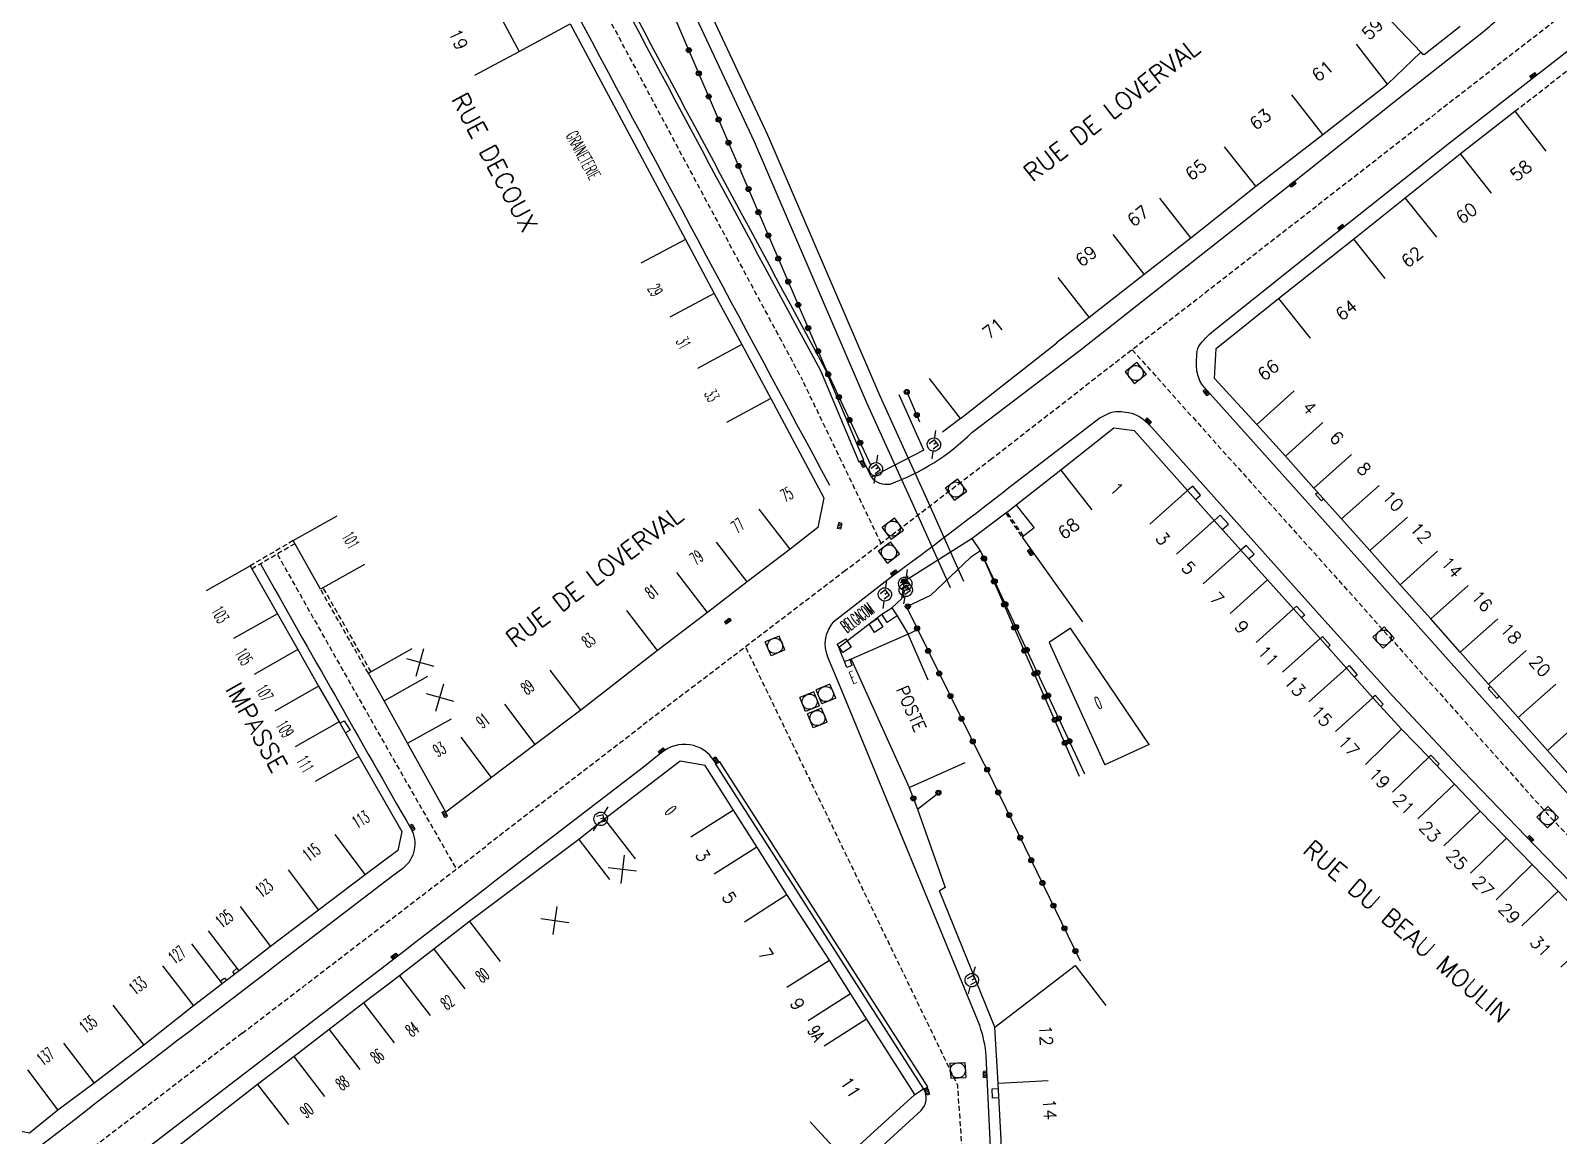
# Model space of a CAD drawing. Header units: millimetres. Extents: x 160000 to 161000, y 121000 to 122000.
# Drawn here: x 160334.5 to 160486.1, y 121183.2 to 121292.8 of the extents above; entities that cross this region are included whole.
import ezdxf
from ezdxf.enums import TextEntityAlignment as Align

# ---------------------------------------------------------------- set-up
doc = ezdxf.new("R2010")
doc.units = ezdxf.units.MM
doc.linetypes.add('DASHED', pattern=[0.75, 0.5, -0.25])
doc.layers.get('0').update_dxf_attribs({"linetype": 'CONTINUOUS'})
for name, color, linetype in [('W0001', 6, 'DASHED'), ('W0008', 7, 'CONTINUOUS'), ('W0100', 7, 'CONTINUOUS'), ('W0112', 1, 'DASHED'), ('W0322', 7, 'CONTINUOUS'), ('W0334', 7, 'CONTINUOUS'), ('W0400', 7, 'CONTINUOUS'), ('W0420', 7, 'CONTINUOUS'), ('W0471', 7, 'CONTINUOUS'), ('W0700', 7, 'CONTINUOUS'), ('W0984', 7, 'CONTINUOUS'), ('W0989', 7, 'CONTINUOUS'), ('W0991', 7, 'CONTINUOUS'), ('W1102', 7, 'CONTINUOUS')]:
    doc.layers.add(name, color=color, linetype=linetype)
doc.styles.get("Standard").update_dxf_attribs({"font": 'romans.shx', "width": 0.85})

# ---------------------------------------------------------------- blocks, each defined once
blk = doc.blocks.new('t991o')
at = {"color": 0, "linetype": 'Continuous'}
for p, q in [((-1, 1), (1, -1)), ((-1, -1), (1, 1))]:
    blk.add_line(p, q, dxfattribs=at)
blk = doc.blocks.new('t322o')
at = {"color": 0, "linetype": 'Continuous'}
for radius in [0.25, 0.15]:
    blk.add_circle((0, 0), radius, dxfattribs=at)
blk = doc.blocks.new('T400')
for p, q in [((-0.15, 0.3), (0.15, 0.3)), ((-0.15, -0.25), (-0.15, 0.3)), ((-0.15, 0.15), (0.15, 0.15)), ((-0.15, 0), (0.15, 0)), ((0.15, 0.3), (0.15, -0.25)), ((-0.15, -0.15), (0.15, -0.15)), ((-0.15, -0.25), (-0.15, -0.3)), ((-0.15, -0.3), (0.15, -0.3)), ((0.15, -0.3), (0.15, -0.25))]:
    blk.add_line(p, q)
blk = doc.blocks.new('T471')
for p, q in [((-0.333334, 0.333334), (-0.333334, -0.333334)), ((-0.333334, 0.333334), (0.333334, 0.333334)), ((-0.333334, 0), (0, 0)), ((0.500001, 0.500001), (1.000002, 1.000002)), ((-0.500001, -0.500001), (-1.000002, -1.000002)), ((-0.333334, -0.333334), (0.333334, -0.333334))]:
    blk.add_line(p, q)
blk.add_ellipse((0, 0), major_axis=(0.471405, 0.471405), ratio=1, start_param=5.4977871438, end_param=11.780972451)
blk = doc.blocks.new('T420')
for p, q in [((0.75, 0.75), (-0.75, 0.75)), ((-0.75, 0.75), (-0.75, -0.75)), ((0.75, 0.75), (0.75, -0.75)), ((0.75, -0.75), (-0.75, -0.75))]:
    blk.add_line(p, q)
blk.add_ellipse((0, 0), major_axis=(-0.53, 0.53), ratio=1, start_param=3.926991, end_param=10.210176)
blk = doc.blocks.new('t112o')
at = {"color": 0, "linetype": 'Continuous'}
for p, q in [((-0.5, 0.5), (0.5, 0.5)), ((-0.5, -0.5), (-0.5, 0.5)), ((0.5, 0.5), (0.5, -0.5)), ((0.5, -0.5), (-0.5, -0.5))]:
    blk.add_line(p, q, dxfattribs=at)

msp = doc.modelspace()

# ---------------------------------------------------------------- linework, layer by layer
at = {"layer": 'W0001'}
msp.add_line((160502.3, 121306.7), (160429.86, 121250.35), dxfattribs=at)
for points in [[(160418.87, 121241.94), (160411.06, 121258.15, -0.000901), (160390, 121297.48), (160370.99, 121331.37)], [(160429.86, 121250.35), (160415.34, 121239.26, 0.00239), (160379.6, 121211.87, -0.000744), (160355.46, 121193.36, 0.000099), (160325.59, 121170.45, -0.000228), (160264.86, 121123.92), (160224.86, 121092.82), (160196.57, 121070.81, 0.003875), (160168.3, 121048.62, 0.000766), (160138.37, 121024.88, -0.000174), (160106.4, 121000, -0.000572)], [(160358.96, 121240.87, 0.002505), (160376.71, 121209.65, -0.376341)]]:
    msp.add_lwpolyline(points, format="xyb", dxfattribs=at)
at = {"layer": 'W0001', "flags": 128}
for points in [[(160443.77, 121261.17), (160464.8, 121237.69), (160474.97, 121226.32), (160484.96, 121215.12), (160487.13, 121212.84), (160501.08, 121198.28), (160505.15, 121194.08, 0.033485), (160513.23, 121186, 0.000445), (160519.44, 121180.58), (160529.63, 121171.71), (160541.06, 121161.91), (160556.38, 121148.7), (160572.85, 121134.42), (160586.83, 121122.35), (160597.64, 121111.26), (160600.4, 121107.48, -0.085968), (160602.85, 121102.52, -0.007452), (160605.06, 121094.56, -0.093795), (160605.36, 121090.3), (160604.85, 121083.12), (160604.06, 121071.01), (160603.66, 121059), (160603.83, 121047.34), (160604.88, 121035.12), (160606.42, 121021.66), (160608.23, 121006.75, 0.050021), (160609.74, 121000, 0.145849)], [(160407.58, 121000), (160417.48, 121015.33), (160433.07, 121039.65, 0.116001), (160434.2, 121047.52), (160431.3, 121098.44), (160430.38, 121114.3), (160427.99, 121166.43), (160426.46, 121188.19), (160405.41, 121231.7)]]:
    msp.add_lwpolyline(points, format="xyb", dxfattribs=at)
at = {"layer": 'W0008', "flags": 128}
for points in [[(160427.86, 121252.96), (160438.61, 121261.12), (160459.21, 121277.35), (160470.09, 121286.02), (160478.62, 121292.75, 0.027013), (160480.15, 121294.1, 0.035425), (160481.16, 121295.24, 0.101339), (160481.77, 121296.51, 0.054421), (160481.96, 121297.81, 0.094366), (160481.67, 121299.62, 0.060117), (160480.83, 121301.29), (160474.07, 121311.87), (160458.44, 121336.14), (160446.77, 121354.23), (160434.14, 121373.84), (160434.37, 121374.11), (160433.4, 121375.54, 0.240238), (160431.88, 121376.38, 0.157564), (160428.76, 121375.47), (160412.98, 121366.1)], [(160555.76, 121189.66), (160535.81, 121171.93, -0.279431), (160534.28, 121171.65, -0.07321), (160533.59, 121172.03), (160521.31, 121182.72, -0.000445), (160515.1, 121188.14, -0.033697), (160507.24, 121196), (160503.13, 121200.25), (160489.19, 121214.8), (160487.05, 121217.05), (160477.09, 121228.21), (160466.92, 121239.59), (160450.9, 121257.47, -0.075585), (160450.49, 121258.1, -0.110909), (160450.16, 121259.65, 0.000205), (160450.18, 121260.73, -0.173051), (160450.56, 121261.77, -0.047845), (160452.03, 121263.21), (160464.02, 121272.76), (160475.26, 121281.7), (160484.36, 121288.76), (160491.06, 121294), (160499.79, 121300.64), (160504.43, 121304.17)], [(160511.35, 121156.71), (160515.33, 121162.51), (160518.21, 121166.36), (160520.39, 121169.09), (160522.67, 121171.92, 0.13919), (160523.02, 121172.75, 0.245004), (160522.63, 121173.82), (160510.74, 121185.29), (160500.08, 121195.56), (160491.99, 121203.49), (160483.76, 121211.97), (160476.62, 121219.36), (160469.65, 121226.81), (160462.6, 121234.59), (160445.71, 121253.45, 0.058188), (160444.58, 121254.45, 0.115888), (160443.4, 121254.92, 0.021871), (160442.42, 121255.02, 0.122956), (160441.38, 121254.82, 0.022552), (160440.6, 121254.42), (160431.23, 121247.25)]]:
    msp.add_lwpolyline(points, format="xyb", dxfattribs=at)
at = {"layer": 'W0008'}
for points in [[(160369.89, 121339.72, 0.19454), (160369.96, 121337.34), (160378.22, 121323.51), (160390.79, 121300.23, 0.001401), (160412.83, 121259.11), (160416.66, 121250.06), (160417.03, 121250.2), (160417.91, 121248.54, 0.282897), (160419.75, 121247.85, 0.111074), (160427.86, 121252.96)], [(160449.99, 121000), (160448.39, 121020.67, 0.153389), (160444.62, 121029.28), (160442.46, 121031.51, -0.023705), (160439.63, 121034.96, -0.126761), (160437.1, 121041.17), (160435.37, 121073.77), (160435.18, 121078.37), (160434.19, 121086.39), (160432.43, 121124.54), (160431.71, 121140.42), (160429.3, 121191.09, 0.056051), (160428.65, 121194.12), (160414.86, 121227.58), (160413.58, 121230.67, -0.293281), (160414.21, 121234.23), (160419.86, 121238.63, 0.006501), (160431.23, 121247.25, 0.006501)], [(160357.29, 121239.93, 0.002104), (160372.19, 121213.68, -0.376438), (160371.39, 121209.72, 0.000941), (160335.52, 121182.24, -0.162822), (160332.77, 121181.29, -0.226549), (160330.62, 121182.75), (160315.93, 121209.95)], [(160221.21, 121006.22, 0.310791), (160228.45, 121007.51), (160243.97, 121021.76), (160252.29, 121029.52), (160252.19, 121029.65), (160276.65, 121052.03), (160285.01, 121059.75), (160291.22, 121065.42), (160324.04, 121095.38), (160352.81, 121121.71), (160378.94, 121145.58), (160382.94, 121149.21), (160391.62, 121157.15), (160422.82, 121185.7, 0.348007), (160423.09, 121187.83), (160423.49, 121188.05), (160402.86, 121220.3), (160402.47, 121220.05, 0.463927), (160397.38, 121221.4, -0.00098), (160333.91, 121172.68, -0.000272), (160269.86, 121123.61, 0.000076), (160183.93, 121056.79)]]:
    msp.add_lwpolyline(points, format="xyb", dxfattribs=at)
at = {"layer": 'W0100'}
for points in [[(160379.39, 121297.43), (160382.96, 121290.75), (160388.01, 121293.51), (160399.44, 121272.12), (160402.3, 121266.75), (160405.03, 121261.69), (160407.92, 121256.32), (160413.19, 121246.49), (160412.59, 121243.52), (160409.82, 121241.39), (160405.58, 121238.13), (160401.62, 121235.09), (160396.68, 121231.34), (160389.07, 121225.41), (160384.53, 121222.02), (160380.2, 121218.73), (160375.66, 121215.3), (160371.87, 121222.15), (160369.54, 121226.34), (160367.99, 121229.07), (160372.34, 121231.53)], [(160426.75, 121254.36), (160436.29, 121261.84), (160436.27, 121261.89), (160439.49, 121264.39), (160444.96, 121268.65), (160449.6, 121272.26), (160456.04, 121277.38), (160462.68, 121282.51), (160469.1, 121287.52), (160472.41, 121290.68), (160472.62, 121290.46), (160472.71, 121290.51), (160472.74, 121290.46), (160476.33, 121293.26)], [(160498.38, 121226.72), (160493.11, 121222.43), (160488.07, 121217.94), (160484.97, 121221.42), (160482.07, 121224.68), (160479.12, 121227.99), (160476.3, 121231.17), (160473.39, 121234.46), (160470.35, 121237.86), (160467.35, 121241.25), (160464.55, 121244.39), (160461.81, 121247.44), (160458.98, 121250.6), (160456.15, 121253.74), (160451.95, 121258.33), (160452.12, 121261.29), (160458.3, 121266.24), (160465.74, 121272.14), (160476.3, 121280.62), (160481.74, 121284.82), (160484.8, 121280.87)], [(160426.75, 121254.36), (160423.67, 121258.31)], [(160486.31, 121199.92), (160489.93, 121203.37), (160486.04, 121207.46), (160483.46, 121210.1), (160480.92, 121212.71), (160478.3, 121215.41), (160475.74, 121218.08), (160473.21, 121220.76), (160470.51, 121223.53), (160467.65, 121226.65), (160465.04, 121229.57), (160462.41, 121232.52), (160459.79, 121235.45), (160457.2, 121238.33), (160454.54, 121241.28), (160451.91, 121244.22), (160449.26, 121247.2), (160443.99, 121253.14), (160441.96, 121253.38), (160436.69, 121249.22), (160432.26, 121245.76)], [(160367.59, 121239.87), (160363.23, 121237.42), (160360.53, 121242.24), (160364.89, 121244.69)], [(160432.26, 121245.76), (160434.03, 121243.49), (160432.85, 121242.57), (160438.83, 121234.16)], [(160351.92, 121237.29), (160356.27, 121239.74), (160358.96, 121234.97), (160360.99, 121231.42), (160363.04, 121227.81), (160365.07, 121224.27), (160367.03, 121220.82), (160371.32, 121213.37), (160370.9, 121211.48), (160367.66, 121209.08), (160363.05, 121205.58), (160358.28, 121201.97), (160355.17, 121199.57), (160352.12, 121203.53)], [(160350.43, 121202.24), (160353.48, 121198.27), (160350.64, 121196.09), (160345.69, 121192.19), (160340.76, 121188.4), (160337.16, 121185.73), (160334.35, 121183.46), (160331.4, 121184.04), (160327.33, 121191.73), (160323.87, 121198.32), (160321.12, 121203.3), (160319.52, 121206.42), (160317.34, 121210.51), (160315.09, 121214.64), (160313.05, 121218.42), (160310.98, 121222.25), (160308.54, 121226.87), (160306.44, 121230.69), (160310.82, 121233.1)], [(160423.53, 121228.38), (160421.53, 121232.96), (160415.88, 121230.48), (160421.66, 121217.73), (160427.21, 121220.23)], [(160445.45, 121222), (160437.64, 121233.56), (160435.52, 121232.13), (160441.06, 121219.99)], [(160404.21, 121215.49), (160401.41, 121219.93), (160398.91, 121220.34), (160391.4, 121214.59), (160388.85, 121212.57), (160378.01, 121204.46), (160374.49, 121201.71), (160371.06, 121199.07), (160367.54, 121196.38), (160364.1, 121193.73), (160360.63, 121191.06), (160356.99, 121188.27), (160349.61, 121182.53), (160340.05, 121175.26), (160343.08, 121171.28)], [(160411.83, 121184.58), (160415.21, 121180.89), (160422.21, 121187.29), (160417.42, 121194.79), (160415.83, 121197.29), (160413.75, 121200.6), (160409.51, 121207.13), (160406.54, 121211.84), (160404.21, 121215.49)], [(160437.77, 121138.82), (160433.3, 121133.58), (160433.02, 121133.65), (160432.57, 121142.73), (160432.37, 121147.15), (160432.17, 121151.28), (160431.98, 121155.46), (160431.78, 121159.92), (160431.6, 121164.26), (160431.4, 121168.24), (160431.25, 121172.26), (160431, 121177.11), (160430.76, 121182.78), (160430.46, 121188.37), (160430.16, 121193.95), (160438.12, 121200.08), (160441.17, 121196.12)]]:
    msp.add_lwpolyline(points, dxfattribs=at)
for points in [[(160418.93, 121234.93), (160419.92, 121235.58), (160420.46, 121234.76), (160419.46, 121234.1)], [(160415.76, 121230.43), (160415.97, 121229.85), (160415.45, 121229.66), (160415.24, 121230.23)]]:
    msp.add_lwpolyline(points, close=True, dxfattribs=at)
at = {"layer": 'W0112'}
for points in [[(160481.74, 121284.82), (160488.26, 121289.88)], [(160432.99, 121242.68), (160431.39, 121245.04), (160431.23, 121244.96), (160432.85, 121242.57)], [(160360.53, 121242.24), (160356.27, 121239.74)], [(160360.7, 121241.93), (160356.45, 121239.44)], [(160367.99, 121229.07), (160363.23, 121237.42)], [(160368.25, 121229.22), (160363.49, 121237.57)], [(160355.17, 121199.57), (160354.72, 121199.21), (160354.52, 121199.47), (160354.97, 121199.82)], [(160353.28, 121198.53), (160353.72, 121198.85), (160353.91, 121198.59), (160353.48, 121198.27)]]:
    msp.add_lwpolyline(points, dxfattribs=at)
at = {"layer": 'W0322'}
for points in [[(160384.33, 121320.92), (160387.58, 121317.37), (160390.53, 121312.16), (160394.99, 121302.03), (160413.27, 121259.47), (160417.84, 121249.68)], [(160421.41, 121256.98), (160422.68, 121254.03)], [(160426.75, 121254.36), (160424.95, 121253)], [(160438.54, 121218.84), (160428.72, 121241.21), (160427.72, 121240.57)], [(160439.07, 121219.08), (160428.72, 121241.21)], [(160421.15, 121238.19), (160420.87, 121236.45)], [(160423.77, 121236.78), (160421.38, 121235.65), (160428.78, 121220.62)], [(160428.78, 121220.62), (160429.39, 121219.51), (160438.61, 121200.55)], [(160421.66, 121217.73), (160422.46, 121215.6), (160424.55, 121217.22)]]:
    msp.add_lwpolyline(points, dxfattribs=at)
at = {"layer": 'W0334'}
for p, q in [((160431.23, 121244.96), (160427.9, 121242.45)), ((160423.77, 121236.78), (160427.72, 121240.57)), ((160415.88, 121230.48), (160415.76, 121230.43))]:
    msp.add_line(p, q, dxfattribs=at)
at = {"layer": 'W0334', "flags": 128}
msp.add_lwpolyline([(160378.78, 121323.52), (160391.22, 121300.46, 0.001401), (160413.27, 121259.32), (160417.1, 121250.25), (160417.03, 121250.2)], format="xyb", dxfattribs=at)
at = {"layer": 'W0334'}
msp.add_lwpolyline([(160413.77, 121247.7, -0.001101), (160387.75, 121296.28, -0.001101)], format="xyb", dxfattribs=at)
for points in [[(160423.11, 121251.2), (160420.64, 121256.7)], [(160423.11, 121251.2), (160417.91, 121248.54)], [(160450.05, 121246.31), (160450.55, 121246.75), (160449.78, 121247.64), (160449.27, 121247.19)], [(160462.77, 121246.37), (160462.57, 121246.19), (160461.96, 121246.83), (160462.18, 121247.03)], [(160432.26, 121245.76), (160431.39, 121245.04)], [(160452.71, 121243.32), (160453.32, 121243.87), (160452.5, 121244.76), (160451.9, 121244.22)], [(160428.72, 121241.21), (160427.9, 121242.45), (160421.15, 121238.19)], [(160455.33, 121240.41), (160455.86, 121240.89), (160455.09, 121241.76), (160454.55, 121241.27)], [(160420.87, 121236.45), (160419.92, 121235.58)], [(160459.79, 121235.45), (160460.09, 121235.72), (160460.9, 121234.84), (160460.58, 121234.56)], [(160415.24, 121230.23), (160414.94, 121230.98), (160414.66, 121231.65), (160418.93, 121234.93)], [(160420.46, 121234.76), (160421.53, 121232.96), (160422.48, 121233.43)], [(160462.42, 121232.5), (160462.66, 121232.71), (160463.42, 121231.85), (160463.19, 121231.64)], [(160465.02, 121229.59), (160465.29, 121229.83), (160466.1, 121228.93), (160465.83, 121228.69)], [(160479.32, 121227.76), (160479.1, 121227.56), (160479.97, 121226.6), (160480.19, 121226.79)], [(160467.63, 121226.67), (160467.88, 121226.89), (160468.68, 121226), (160468.44, 121225.78)], [(160365.15, 121224.13), (160365.57, 121224.37), (160366.17, 121223.42), (160365.7, 121223.15)], [(160473.22, 121220.75), (160473.42, 121220.94), (160474.24, 121220.1), (160474.03, 121219.89)], [(160423.09, 121187.83), (160402.47, 121220.05)], [(160422.46, 121215.6), (160425.23, 121207.81), (160424.66, 121207.48)], [(160430.16, 121193.95), (160424.66, 121207.48)], [(160354.72, 121199.21), (160353.91, 121198.59)], [(160422.21, 121187.29), (160423.08, 121187.85)], [(160430.54, 121186.94), (160429.92, 121186.91), (160429.87, 121187.86), (160430.48, 121187.89)]]:
    msp.add_lwpolyline(points, dxfattribs=at)
at = {"layer": 'W0700'}
for points in [[(160427.08, 121238.18), (160423.26, 121246.66), (160421.39, 121250.81), (160418.75, 121256.55), (160407.62, 121282.46), (160399.66, 121299.5), (160392.75, 121314.54), (160381.21, 121340.28)], [(160379.79, 121339.65), (160391.37, 121313.92), (160398.29, 121298.86), (160406.25, 121281.82), (160417.4, 121255.92), (160420.03, 121250.19), (160421.9, 121246.05), (160425.71, 121237.57)]]:
    msp.add_lwpolyline(points, dxfattribs=at)
at = {"layer": 'W1102'}
for p, q in [((160472.41, 121290.68), (160468.96, 121294.3)), ((160469.1, 121287.52), (160466.02, 121291.47)), ((160378.54, 121288.4), (160382.96, 121290.75)), ((160462.68, 121282.51), (160459.61, 121286.46)), ((160456.04, 121277.38), (160452.92, 121281.29)), ((160476.3, 121280.62), (160479.4, 121276.69)), ((160449.6, 121272.26), (160446.51, 121276.19)), ((160470.84, 121276.24), (160473.97, 121272.34)), ((160399.44, 121272.12), (160395.02, 121269.77)), ((160444.96, 121268.65), (160441.89, 121272.59)), ((160465.74, 121272.14), (160468.84, 121268.22)), ((160439.49, 121264.39), (160436.42, 121268.34)), ((160402.3, 121266.75), (160397.9, 121264.39)), ((160458.3, 121266.24), (160461.42, 121262.33)), ((160405.03, 121261.69), (160400.63, 121259.32)), ((160456.15, 121253.74), (160459.86, 121257.08)), ((160407.92, 121256.32), (160403.52, 121253.95)), ((160458.98, 121250.6), (160462.69, 121253.94)), ((160461.81, 121247.44), (160465.52, 121250.78)), ((160436.69, 121249.22), (160439.78, 121245.28)), ((160464.55, 121244.39), (160468.29, 121247.71)), ((160449.26, 121247.2), (160445.53, 121243.87)), ((160409.82, 121241.39), (160406.77, 121245.36)), ((160467.35, 121241.25), (160471.09, 121244.57)), ((160451.91, 121244.22), (160448.18, 121240.88)), ((160405.58, 121238.13), (160402.53, 121242.09)), ((160454.54, 121241.28), (160450.83, 121237.94)), ((160470.35, 121237.86), (160474.08, 121241.2)), ((160401.62, 121235.09), (160398.58, 121239.06)), ((160457.2, 121238.33), (160453.48, 121234.99)), ((160473.39, 121234.46), (160477.12, 121237.79)), ((160396.68, 121231.34), (160393.64, 121235.3)), ((160459.79, 121235.45), (160456.06, 121232.12)), ((160358.96, 121234.97), (160354.61, 121232.51)), ((160476.3, 121231.17), (160480.04, 121234.49)), ((160462.41, 121232.52), (160458.68, 121229.18)), ((160360.99, 121231.42), (160356.64, 121228.94)), ((160479.12, 121227.99), (160482.85, 121231.32)), ((160389.07, 121225.41), (160386.03, 121229.38)), ((160465.04, 121229.57), (160461.31, 121226.25)), ((160363.04, 121227.81), (160358.7, 121225.33)), ((160369.54, 121226.34), (160373.9, 121228.78)), ((160482.07, 121224.68), (160485.82, 121228)), ((160467.65, 121226.65), (160463.94, 121223.29)), ((160384.53, 121222.02), (160381.52, 121226.01)), ((160484.97, 121221.42), (160488.71, 121224.74)), ((160365.07, 121224.27), (160360.72, 121221.79)), ((160371.87, 121222.15), (160376.24, 121224.57)), ((160470.51, 121223.53), (160466.93, 121220.04)), ((160380.2, 121218.73), (160377.19, 121222.72)), ((160445.45, 121222), (160441.06, 121219.99)), ((160367.03, 121220.82), (160362.69, 121218.34)), ((160473.21, 121220.76), (160469.6, 121217.29)), ((160475.74, 121218.08), (160472.13, 121214.63)), ((160391.4, 121214.59), (160394.47, 121210.65)), ((160404.21, 121215.49), (160399.99, 121212.82)), ((160478.3, 121215.41), (160474.7, 121211.94)), ((160364.66, 121213.08), (160367.66, 121209.08)), ((160388.85, 121212.57), (160391.9, 121208.61)), ((160480.92, 121212.71), (160477.34, 121209.23)), ((160402.31, 121209.17), (160406.54, 121211.84)), ((160360.02, 121209.56), (160363.05, 121205.58)), ((160483.46, 121210.1), (160479.88, 121206.61)), ((160405.31, 121204.4), (160409.51, 121207.13)), ((160486.04, 121207.46), (160482.42, 121204.01)), ((160355.25, 121205.94), (160358.28, 121201.97)), ((160378.01, 121204.46), (160381.05, 121200.49)), ((160374.49, 121201.71), (160377.56, 121197.76)), ((160409.52, 121197.94), (160413.75, 121200.6)), ((160347.57, 121200.04), (160350.64, 121196.09)), ((160371.06, 121199.07), (160374.1, 121195.11)), ((160342.62, 121196.14), (160345.69, 121192.19)), ((160370.59, 121192.42), (160367.54, 121196.38)), ((160411.61, 121194.62), (160415.83, 121197.29)), ((160413.21, 121192.1), (160417.42, 121194.79)), ((160364.1, 121193.73), (160367.15, 121189.77)), ((160337.74, 121192.39), (160340.76, 121188.4)), ((160363.67, 121187.1), (160360.63, 121191.06)), ((160334.15, 121189.72), (160337.16, 121185.73)), ((160356.99, 121188.27), (160360.05, 121184.31)), ((160435.45, 121188.64), (160430.46, 121188.37))]:
    msp.add_line(p, q, dxfattribs=at)

# ---------------------------------------------------------------- block references
at = {"layer": 'W0112', "rotation": 302.641195701315}
for p in [(160418.35, 121233.82), (160415.2, 121231.81)]:
    msp.add_blockref('t112o', p, dxfattribs=at)
at = {"layer": 'W0322'}
for p, rotation in [((160399.78, 121290.89), 113.24681220474), ((160400.76, 121288.59), 113.24681220474), ((160401.75, 121286.29), 113.24681220474), ((160402.74, 121284), 113.24681220474), ((160403.72, 121281.7), 113.24681220474), ((160404.71, 121279.4), 113.24681220474), ((160405.7, 121277.11), 113.24681220474), ((160406.68, 121274.81), 113.24681220474), ((160407.67, 121272.51), 113.24681220474), ((160408.66, 121270.21), 113.24681220474), ((160409.64, 121267.92), 113.24681220474), ((160410.63, 121265.62), 113.24681220474), ((160411.62, 121263.32), 113.24681220474), ((160412.6, 121261.03), 113.24681220474), ((160413.61, 121258.74), 114.98247341035), ((160414.67, 121256.47), 114.98247341035), ((160421.41, 121256.98), 293.393138125671), ((160422.4, 121254.69), 293.393138125671), ((160415.72, 121254.21), 114.98247341035), ((160416.78, 121251.94), 114.98247341035), ((160429.05, 121240.47), 113.715345076005), ((160429.07, 121240.45), 115.067886823967), ((160421.15, 121238.19), 261.018752827015), ((160430.05, 121238.18), 113.715345076005), ((160430.13, 121238.19), 115.067886823967), ((160421.51, 121235.71), 205.294027206605), ((160431.06, 121235.89), 113.715345076005), ((160431.19, 121235.92), 115.067886823967), ((160422.43, 121233.53), 296.206592115891), ((160432.06, 121233.6), 113.715345076005), ((160432.25, 121233.66), 115.067886823967), ((160423.53, 121231.29), 296.206592115891), ((160433.07, 121231.31), 113.715345076005), ((160433.31, 121231.4), 115.067886823967), ((160424.63, 121229.05), 296.206592115891), ((160434.07, 121229.02), 113.715345076005), ((160434.37, 121229.13), 115.067886823967), ((160425.74, 121226.81), 296.206592115891), ((160435.08, 121226.73), 113.715345076005), ((160435.43, 121226.87), 115.067886823967), ((160426.84, 121224.56), 296.206592115891), ((160436.08, 121224.44), 113.715345076005), ((160436.49, 121224.6), 115.067886823967), ((160427.95, 121222.32), 296.206592115891), ((160437.09, 121222.16), 113.715345076005), ((160437.55, 121222.34), 115.067886823967), ((160429.39, 121219.51), 295.951978691109), ((160424.55, 121217.22), 37.76664902833419), ((160430.48, 121217.26), 295.951978691109), ((160422.06, 121216.66), 290.399292867033), ((160431.58, 121215.01), 295.951978691109), ((160432.67, 121212.76), 295.951978691109), ((160433.76, 121210.52), 295.951978691109), ((160434.86, 121208.27), 295.951978691109), ((160435.95, 121206.02), 295.951978691109), ((160437.05, 121203.77), 295.951978691109), ((160438.14, 121201.52), 295.951978691109)]:
    msp.add_blockref('t322o', p, dxfattribs=dict(at, rotation=rotation))
at = {"layer": 'W0400'}
for p, rotation in [((160483.57, 121288.37), 127.8834025795989), ((160459.72, 121277.6), 128.2332583287538), ((160464.49, 121273.33), 128.5304724965092), ((160451.13, 121256.93), 221.853249699379), ((160445.37, 121254.09), 227.9606421794519), ((160417.05, 121249.81), 27.14991135978292), ((160414.75, 121243.69), 165.3298739361859), ((160433.68, 121241.09), 34.12920403500202), ((160420.12, 121239.03), 306.675124958829), ((160403.64, 121234.25), 307.202261889444), ((160397.09, 121221.38), 127.1719570281047), ((160402.46, 121220.43), 212.801844355045), ((160372.33, 121213.77), 29.52088796051298), ((160375.57, 121215.1), 26.10110051622503), ((160483.3, 121212.66), 224.17223746166), ((160370.55, 121201), 307.573965755162), ((160429.17, 121189.28), 182.7196015812143), ((160423.43, 121187.55), 198.0793582684633)]:
    msp.add_blockref('T400', p, dxfattribs=dict(at, rotation=rotation))
at = {"layer": 'W0420'}
for p, rotation in [((160444.12, 121258.85), 38.2963674480015), ((160426.3, 121247.3), 216.675124958829), ((160420.02, 121243.43), 216.675124958829), ((160419.64, 121241.06), 216.675124958829), ((160408.34, 121231.79), 292.512256343688), ((160468.72, 121232.61), 131.843843652917), ((160413.38, 121227.01), 292.512256343688), ((160411.77, 121226.25), 292.512256343688), ((160412.54, 121224.63), 292.512256343688), ((160485, 121214.79), 134.17223746166), ((160426.47, 121189.68), 93.08589719705458)]:
    msp.add_blockref('T420', p, dxfattribs=dict(at, rotation=rotation))
at = {"layer": 'W0471'}
for p, rotation in [((160424.1, 121251.76), 216.675124958829), ((160418.34, 121249.31), 216.675124958829), ((160419.23, 121236.89), 216.675124958829), ((160421.26, 121237.96), 216.675124958829), ((160421.3, 121237.35), 216.675124958829), ((160391.03, 121214.63), 192.951704842474), ((160427.86, 121198.63), 210.172633408521)]:
    msp.add_blockref('T471', p, dxfattribs=dict(at, rotation=rotation))
at = {"layer": 'W0991'}
for p, rotation in [((160373.12, 121230.16), 29.4515997289396), ((160375.07, 121226.68), 29.10948787632723), ((160393.19, 121209.63), 308.4015582684701), ((160386.48, 121204.55), 306.8124366110438)]:
    msp.add_blockref('t991o', p, dxfattribs=dict(at, rotation=rotation))

# ---------------------------------------------------------------- texts
at = {"layer": 'W0984'}
for s, rotation, width, p in [('GRAINETERIE', 298.1154, 0.5, (160389.31, 121280.46)), ('BELGACOM', 36.817, 0.4, (160416.5, 121234.59)), ('E', 20.4577, 0.5, (160416.06, 121228.66)), ('POSTE', 293.7513, 0.9, (160421.84, 121225.56))]:
    msp.add_text(s, height=1.25, rotation=rotation, dxfattribs=dict(at, width=width)).set_placement(p, align=Align.MIDDLE)
at = {"layer": 'W0989'}
for s, rotation, p in [('RUE DE LOVERVAL', 37.8758, (160441.74, 121284.96)), ('RUE DECOUX', 298.1214, (160380.52, 121279.75)), ('RUE DE LOVERVAL', 37.3308, (160390.41, 121238.67)), ('IMPASSE', 299.4568, (160356.89, 121223.71)), ('RUE DU BEAU MOULIN', 319.0781, (160471.01, 121203.47))]:
    msp.add_text(s, height=1.75, rotation=rotation, dxfattribs=at).set_placement(p, align=Align.MIDDLE)
at = {"layer": 'W0991'}
for s, rotation, p in [('59', 43.6276, (160467.61, 121292.99)), ('19', 294.6824, (160376.91, 121291.97)), ('61', 38.2238, (160462.65, 121288.82)), ('63', 38.2238, (160456.48, 121284.03)), ('65', 38.2238, (160450.09, 121279.02)), ('58', 38.4117, (160482.34, 121278.94)), ('67', 38.2238, (160444.35, 121274.45)), ('60', 38.617, (160476.94, 121274.71)), ('69', 38.2238, (160439.2, 121270.46)), ('62', 38.617, (160471.53, 121270.38)), ('64', 38.617, (160465.01, 121265.11)), ('71', 38.2238, (160429.98, 121263.28)), ('66', 38.617, (160457.28, 121259.15)), ('4', 311.8938, (160461.37, 121255.4)), ('6', 311.8938, (160464.07, 121252.42)), ('8', 311.8938, (160466.78, 121249.34)), ('1', 311.7476, (160442.24, 121247.38)), ('10', 311.8938, (160469.66, 121246.18)), ('68', 37.9573, (160437.45, 121243.43)), ('3', 311.7476, (160446.81, 121242.43)), ('12', 311.6219, (160472.42, 121243)), ('5', 311.7476, (160449.38, 121239.52)), ('14', 311.6219, (160475.47, 121239.6)), ('7', 311.977, (160452.18, 121236.47)), ('16', 311.6219, (160478.48, 121236.25)), ('9', 311.977, (160454.65, 121233.66)), ('18', 311.6219, (160481.36, 121233.02)), ('11', 311.977, (160457.28, 121230.79)), ('20', 311.6219, (160484.24, 121229.79)), ('13', 311.977, (160459.92, 121227.81)), ('15', 311.977, (160462.58, 121224.83)), ('17', 311.977, (160465.25, 121221.85)), ('19', 313.8914, (160468.3, 121218.66)), ('21', 313.8914, (160470.73, 121216.1)), ('23', 313.8914, (160473.33, 121213.36)), ('3', 302.5164, (160401.16, 121210.98)), ('25', 313.8914, (160476, 121210.59)), ('27', 313.8914, (160478.6, 121207.95)), ('5', 302.195, (160403.81, 121206.8)), ('29', 313.8914, (160481.2, 121205.25)), ('31', 313.8914, (160484.32, 121201.99)), ('7', 303.0511, (160407.42, 121201.17)), ('9', 302.1733, (160410.57, 121196.26)), ('12', 273.0859, (160435.21, 121193.15)), ('11', 302.5702, (160415.83, 121187.99)), ('14', 273.1057, (160435.6, 121185.83))]:
    msp.add_text(s, height=1.25, rotation=rotation, dxfattribs=at).set_placement(p, align=Align.MIDDLE)
for s, rotation, width, p in [('29', 298.0603, 0.5, (160396.46, 121267.08)), ('31', 298.371, 0.5, (160399.26, 121261.85)), ('33', 298.2673, 0.5, (160402.07, 121256.64)), ('75', 28.2116, 0.5, (160409.5, 121246.82)), ('77', 37.5785, 0.5, (160404.65, 121243.72)), ('101', 299.2989, 0.5, (160366.24, 121242.28)), ('79', 37.5692, 0.5, (160400.55, 121240.57)), ('81', 37.2174, 0.5, (160396.11, 121237.18)), ('103', 299.4206, 0.5, (160353.27, 121234.9)), ('83', 37.8898, 0.5, (160389.83, 121232.34)), ('105', 299.6431, 0.5, (160355.63, 121230.73)), ('107', 299.6929, 0.5, (160357.67, 121227.14)), ('89', 36.7997, 0.5, (160383.78, 121227.7)), ('0', 24.5355, 0.5, (160440.4, 121226.14)), ('91', 37.1775, 0.5, (160379.36, 121224.37)), ('109', 299.7416, 0.5, (160359.71, 121223.56)), ('93', 28.9912, 0.5, (160375.03, 121221.53)), ('111', 299.6652, 0.5, (160361.71, 121220.07)), ('0', 307.4385, 0.5, (160397.97, 121215.45)), ('113', 29.9029, 0.5, (160367.22, 121214.56)), ('115', 37.2316, 0.5, (160362.34, 121211.32)), ('123', 37.1862, 0.5, (160357.63, 121207.75)), ('125', 37.6318, 0.5, (160353.68, 121204.73)), ('127', 37.5135, 0.5, (160349, 121201.14)), ('133', 38.2624, 0.5, (160345.1, 121198.09)), ('80', 38.0157, 0.5, (160379.3, 121199.12)), ('82', 37.486, 0.5, (160375.83, 121196.43)), ('135', 37.508, 0.5, (160340.18, 121194.26)), ('84', 37.4614, 0.5, (160372.34, 121193.76)), ('9A', 302.3814, 0.7, (160412.4, 121193.36)), ('137', 36.6227, 0.5, (160335.95, 121191.06)), ('86', 37.6001, 0.5, (160368.87, 121191.09)), ('88', 37.5119, 0.5, (160365.41, 121188.43)), ('90', 37.5322, 0.5, (160361.86, 121185.71))]:
    msp.add_text(s, height=1.25, rotation=rotation, dxfattribs=dict(at, width=width)).set_placement(p, align=Align.MIDDLE)

doc.saveas('drawing.dxf')
